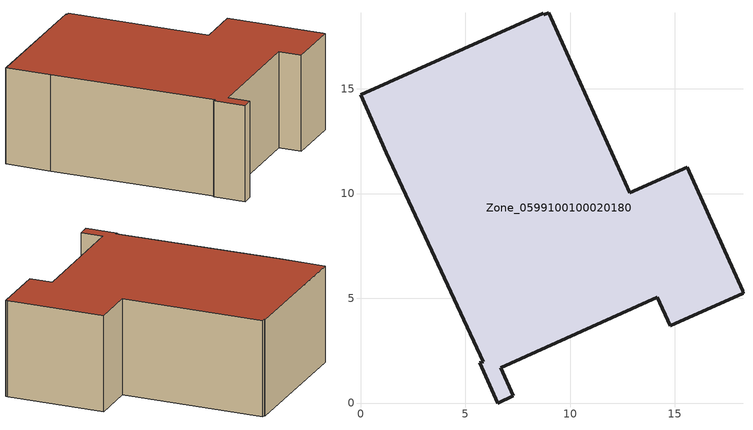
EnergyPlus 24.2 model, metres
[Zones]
Zone_0599100100020180
 floor ground (C_G): 12.85,10.03 15.6,11.27 18.24,5.37 18.25,5.23 14.78,3.68 14.15,5.06 6.69,1.68 7.28,0.35 6.56,0 5.7,1.93 5.85,1.97 1.23,11.95 0,14.71 8.72,18.6 8.76,18.52 8.97,18.62 z0
 wall outside (C_F): 6.56,0 7.28,0.35 6.69,1.68 14.15,5.06 14.78,3.68 18.25,5.23 18.24,5.37 15.6,11.27 12.85,10.03 8.97,18.62 8.76,18.52 8.72,18.6 0,14.71 1.23,11.95 5.85,1.97 5.7,1.93 6.56,0 z0:6.45
 roof outside (C_R): 18.25,5.23 18.24,5.37 15.6,11.27 12.85,10.03 8.97,18.62 8.76,18.52 8.72,18.6 0,14.71 1.23,11.95 5.85,1.97 5.7,1.93 6.56,0 7.28,0.35 6.69,1.68 14.15,5.06 14.78,3.68 z6.45
[BUILDING]
Pand.0599100100020180: North Axis=0; Terrain=City; Loads Convergence Tolerance Value=0.04; Temperature Convergence Tolerance Value=0.4; Solar Distribution=FullExterior; Maximum Number of Warmup Days=25; Minimum Number of Warmup Days=1
[Site:Location]
Rotterdam.The.Hague.AP_ZH_NLD Design_Conditions: Latitude=51.96; Longitude=4.45; Time Zone=1; Elevation=-4.5
[SITE:GROUNDTEMPERATURE:BUILDINGSURFACE]
18, 18, 18, 18, 18, 18, 18, 18, 18, 18, 18, 18
[MATERIAL] Thermal Absorptance=0.9; Solar Absorptance=0.7; Visible Absorptance=0.7
Name | Roughness | Thickness | Conductivity | Density | Specific Heat
G.D.2015-2018 | MediumSmooth | 0.15 | 0.0428571 | 540 | 1210
F.D.2015-2018 | Rough | 0.3 | 0.0666667 | 1920 | 840
R.D.2015-2018 | MediumRough | 0.2 | 0.0333333 | 1500 | 1000
[CONSTRUCTION]
C_G: G.D.2015-2018
C_F: F.D.2015-2018
C_R: R.D.2015-2018
[ZONE]
Zone_0599100100020180: Type=1; Multiplier=1; Ceiling Height=Autocalculate; Volume=Autocalculate; Floor Area=autocalculate; Part of Total Floor Area=Yes
[ZONEINFILTRATION:DESIGNFLOWRATE]
Infil_Zone_0599100100020180: Zone or ZoneList or Space or SpaceList=Zone_0599100100020180; Schedule=AlwaysOn; Design Flow Rate Calculation Method=Flow/Area; Flow Rate per Floor Area=0.0021; Constant Term Coefficient=1; Temperature Term Coefficient=0; Velocity Term Coefficient=0; Velocity Squared Term Coefficient=0
[HVACTEMPLATE:ZONE:IDEALLOADSAIRSYSTEM]
Zone_0599100100020180: Maximum Heating Supply Air Temperature=50; Minimum Cooling Supply Air Temperature=13; Maximum Heating Supply Air Humidity Ratio=0.0156; Minimum Cooling Supply Air Humidity Ratio=0.0077; Heating Limit=NoLimit; Cooling Limit=NoLimit; Dehumidification Control Type=ConstantSensibleHeatRatio; Cooling Sensible Heat Ratio=0.7; Dehumidification Setpoint=60; Humidification Control Type=None; Humidification Setpoint=30; Outdoor Air Method=None; Outdoor Air Flow Rate per Person=0.00944; Outdoor Air Flow Rate per Zone Floor Area=0; Outdoor Air Flow Rate per Zone=0; Demand Controlled Ventilation Type=None; Outdoor Air Economizer Type=NoEconomizer; Heat Recovery Type=None; Sensible Heat Recovery Effectiveness=0.7; Latent Heat Recovery Effectiveness=0.65
[ZONECONTROL:THERMOSTAT]
ThermostatControl_Zone_0599100100020180: Zone or ZoneList=Zone_0599100100020180; Control Type Schedule=DualSetpointControlType; Control 1=Thermostat_Zone_0599100100020180; Temperature Difference Between Cutout And Setpoint=0
[THERMOSTATSETPOINT:DUALSETPOINT]
Thermostat_Zone_0599100100020180: Heating Setpoint Temperature Schedule=HeatingSetpoint_Zone_0599100100020180; Cooling Setpoint Temperature Schedule=CoolingSetpoint_Zone_0599100100020180
[SCHEDULE:COMPACT]
HeatingSetpoint_Zone_0599100100020180: Through: 12/31, For: AllDays, Until: 24:00, 21
CoolingSetpoint_Zone_0599100100020180: Through: 12/31, For: AllDays, Until: 24:00, 24
DualSetpointControlType: Through: 12/31, For: AllDays, Until: 24:00, 4
AlwaysOn: Through: 12/31, For: AllDays, Until: 24:00, 1
